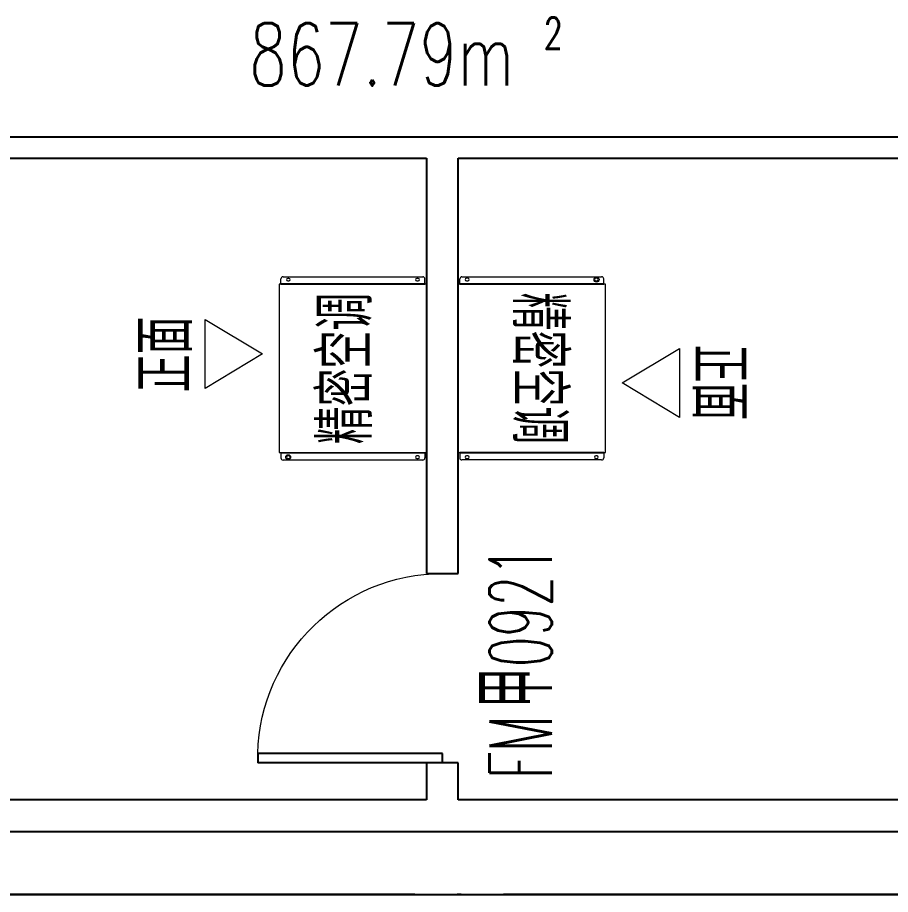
# Model space of a CAD drawing. Extents: x 758840 to 1108724, y -102573 to 143521.
# Drawn here: x 816244 to 820393, y 73938 to 78105 of the extents above; entities that cross this region are included whole.
import ezdxf

# ---------------------------------------------------------------- set-up
doc = ezdxf.new("R2010")
doc.units = 0
doc.header["$LTSCALE"] = 1000
doc.header["$MEASUREMENT"] = 0
doc.linetypes.add('DASHDOT', pattern=[1, 0.5, -0.25, 0, -0.25])
doc.linetypes.add('DOTE', pattern=[2.42, 2, -0.2, 0.02, -0.2])
for name, color, linetype in [('02电气-设备', 255, 'Continuous'), ('DOOR_FIRE', 4, 'Continuous'), ('DOTE', 8, 'DOTE'), ('DX', 3, 'DASHDOT'), ('LWIRE', 1, 'Continuous'), ('SPACE', 7, 'Continuous'), ('WALL-MOVE', 6, 'Continuous'), ('WINDOW_TEXT', 7, 'Continuous')]:
    doc.layers.add(name, color=color, linetype=linetype)
doc.layers.add('ACS_KT_LH', color=51, linetype='ACS-LH', lineweight=60)
doc.styles.add('_TCH_SPACE', font='SIMPLEX', dxfattribs={"bigfont": 'GBCBIG'})
doc.styles.add('_TCH_WINDOW', font='SIMPLEX.shx', dxfattribs={"width": 0.8, "height": 3.5, "bigfont": 'GBCBIG.shx'})
doc.styles.get("Standard").update_dxf_attribs({"font": 'gbenor.shx', "bigfont": 'gbcbig.shx'})
doc.styles.add('宋体', font='', dxfattribs={"width": 0.7})
doc.styles.get('宋体').set_extended_font_data('SimSun')
doc.linetypes.add('ACS-LH', pattern='A,1,-0.25,1,-0.25,1,-0.25,1,-0.4,["LH",宋体,S=0.25,R=0,X=-0.2,Y=-0.1],-0.4', length=5.55)

# ---------------------------------------------------------------- blocks, each defined once
blk = doc.blocks.new('精密空调 12.5KW')
at = {"layer": 'ACS_KT_LH', "linetype": 'ByBlock', "lineweight": 15}
for p, q in [((304.8, 1052.5), (632.7, 1052.5)), ((468.7, 779.5), (304.8, 1052.5)), ((632.7, 1052.5), (468.7, 779.5))]:
    blk.add_line(p, q, dxfattribs=at)
at = {"layer": 'DX', "linetype": 'ByBlock', "lineweight": 13}
for p, q in [((-35.4, 18.1), (-35.4, 681.8)), ((-3.1, 691.8), (-25.4, 691.8)), ((-3.1, 8.1), (-3.1, 691.8)), ((-0.4, 691.8), (-3.1, 691.8)), ((-0.4, 8.1), (-0.4, 691.8)), ((800.4, 691.8), (800.4, 8.1)), ((800.4, 691.8), (803.1, 691.8)), ((803.1, 691.8), (803.1, 8.1)), ((803.1, 691.8), (825.4, 691.8)), ((835.4, 681.8), (835.4, 18.1)), ((-28, 660), (-28, 654)), ((-16, 654), (-16, 660)), ((816, 660), (816, 654)), ((828, 654), (828, 660)), ((-28, 46), (-28, 40)), ((-16, 40), (-16, 46)), ((816, 46), (816, 40)), ((828, 40), (828, 46)), ((-3.1, 8.1), (-25.4, 8.1)), ((-0.4, 8.1), (-3.1, 8.1)), ((800.4, 8.1), (803.1, 8.1)), ((803.1, 8.1), (825.4, 8.1))]:
    blk.add_line(p, q, dxfattribs=at)
blk.add_lwpolyline([(0, 700), (0, 0), (800, 0), (800, 700)], close=True, dxfattribs=at)
blk.add_circle((-21.9, 657.8), 11.8, dxfattribs=at)
for centre, radius, start, end in [((-25.4, 681.8), 10, 90, 180), ((825.4, 681.8), 10, 0, 90), ((-22, 660), 6, 0, 180), ((-22, 654), 6, 180, 0), ((822, 660), 6, 0, 180), ((822, 654), 6, 180, 0), ((-22, 46), 6, 0, 180), ((822, 46), 6, 0, 180), ((-25.4, 18.1), 10, 180, 270), ((-22, 40), 6, 180, 0), ((822, 40), 6, 180, 0), ((825.4, 18.1), 10, 270, 0)]:
    blk.add_arc(centre, radius, start, end, dxfattribs=at)
at = {"linetype": 'ByBlock', "lineweight": 15}
blk.add_text('正面', height=250, dxfattribs=at).set_placement((287.2, 1115.2))
at = {"layer": 'LWIRE', "lineweight": -3}
blk.add_text('精密空调', height=250, dxfattribs=at).set_placement((39.9, 259.7))
blk = doc.blocks.new('$DorLib2D$00000001')
for p, q in [((0.45, 0.975), (0.5, 0.975)), ((0.45, 0), (0.45, 0.975)), ((0.5, 0), (0.5, 0.975)), ((0.5, 0), (0.45, 0))]:
    blk.add_line(p, q)
at = {"lineweight": 13}
blk.add_arc((0.475, 0), 0.975, 91.4693, 180, dxfattribs=at)

msp = doc.modelspace()

# ---------------------------------------------------------------- linework, layer by layer
at = {"layer": 'DOTE'}
for p, q in [((771533.02, 73937.52), (914933.02, 73937.52)), ((914933.02, 73937.52), (771533.02, 73937.52)), ((914933.02, 73937.52), (775066.25, 73937.52)), ((775066.25, 73937.52), (914933.02, 73937.52))]:
    msp.add_line(p, q, dxfattribs=at)
at = {"layer": 'WALL-MOVE', "color": 2}
for p, q in [((794337.98, 77537.52), (818263.02, 77537.52)), ((818263.02, 77537.52), (842188.06, 77537.52)), ((794412.98, 77437.52), (818188.02, 77437.52)), ((818338.02, 77437.52), (842113.06, 77437.52))]:
    msp.add_line(p, q, dxfattribs=at)
at = {"layer": 'WALL-MOVE'}
for p, q in [((818188.02, 77437.52), (818188.02, 75462.5)), ((818338.02, 75462.5), (818338.02, 77437.52)), ((818188.02, 75462.5), (818338.02, 75462.5)), ((818338.02, 74562.5), (818188.02, 74562.5)), ((818188.02, 74562.5), (818188.02, 74387.5)), ((818338.02, 74387.5), (818338.02, 74562.5)), ((818188.02, 74387.5), (810263.48, 74387.5)), ((825662.57, 74387.5), (818338.02, 74387.5)), ((810263.48, 74237.5), (818263.02, 74237.5)), ((818263.02, 74237.5), (825662.57, 74237.5))]:
    msp.add_line(p, q, dxfattribs=at)

# ---------------------------------------------------------------- block references
at = {"layer": '02电气-设备', "color": 5}
for p, rotation in [((818188.02, 76037.52), 90), ((818338.02, 76837.85), 270)]:
    msp.add_blockref('精密空调 12.5KW', p, dxfattribs=dict(at, rotation=rotation))
at = {"layer": 'DOOR_FIRE', "color": 4, "xscale": 900, "yscale": -900, "zscale": 150, "rotation": 270}
msp.add_blockref('$DorLib2D$00000001', (818263.02, 75012.5), dxfattribs=at)

# ---------------------------------------------------------------- texts
at = {"layer": 'SPACE', "color": 5, "style": '_TCH_SPACE', "width": 0.705882}
for s, height, p in [('2', 148.75, (818744.78, 77956.52)), ('867.79m', 297.5, (817344.78, 77781.52))]:
    msp.add_text(s, height=height, dxfattribs=at).set_placement(p)
at = {"layer": 'WINDOW_TEXT', "color": 4, "style": '_TCH_WINDOW'}
for s, height, width, p in [('0921', 297.5, 0.564706, (818783.83, 75018.8)), ('甲', 337.59, 0.8, (818783.83, 74822.2)), ('FM', 297.5, 0.564706, (818783.83, 74486.2))]:
    msp.add_text(s, height=height, rotation=90, dxfattribs=dict(at, width=width)).set_placement(p)

doc.saveas('drawing.dxf')
